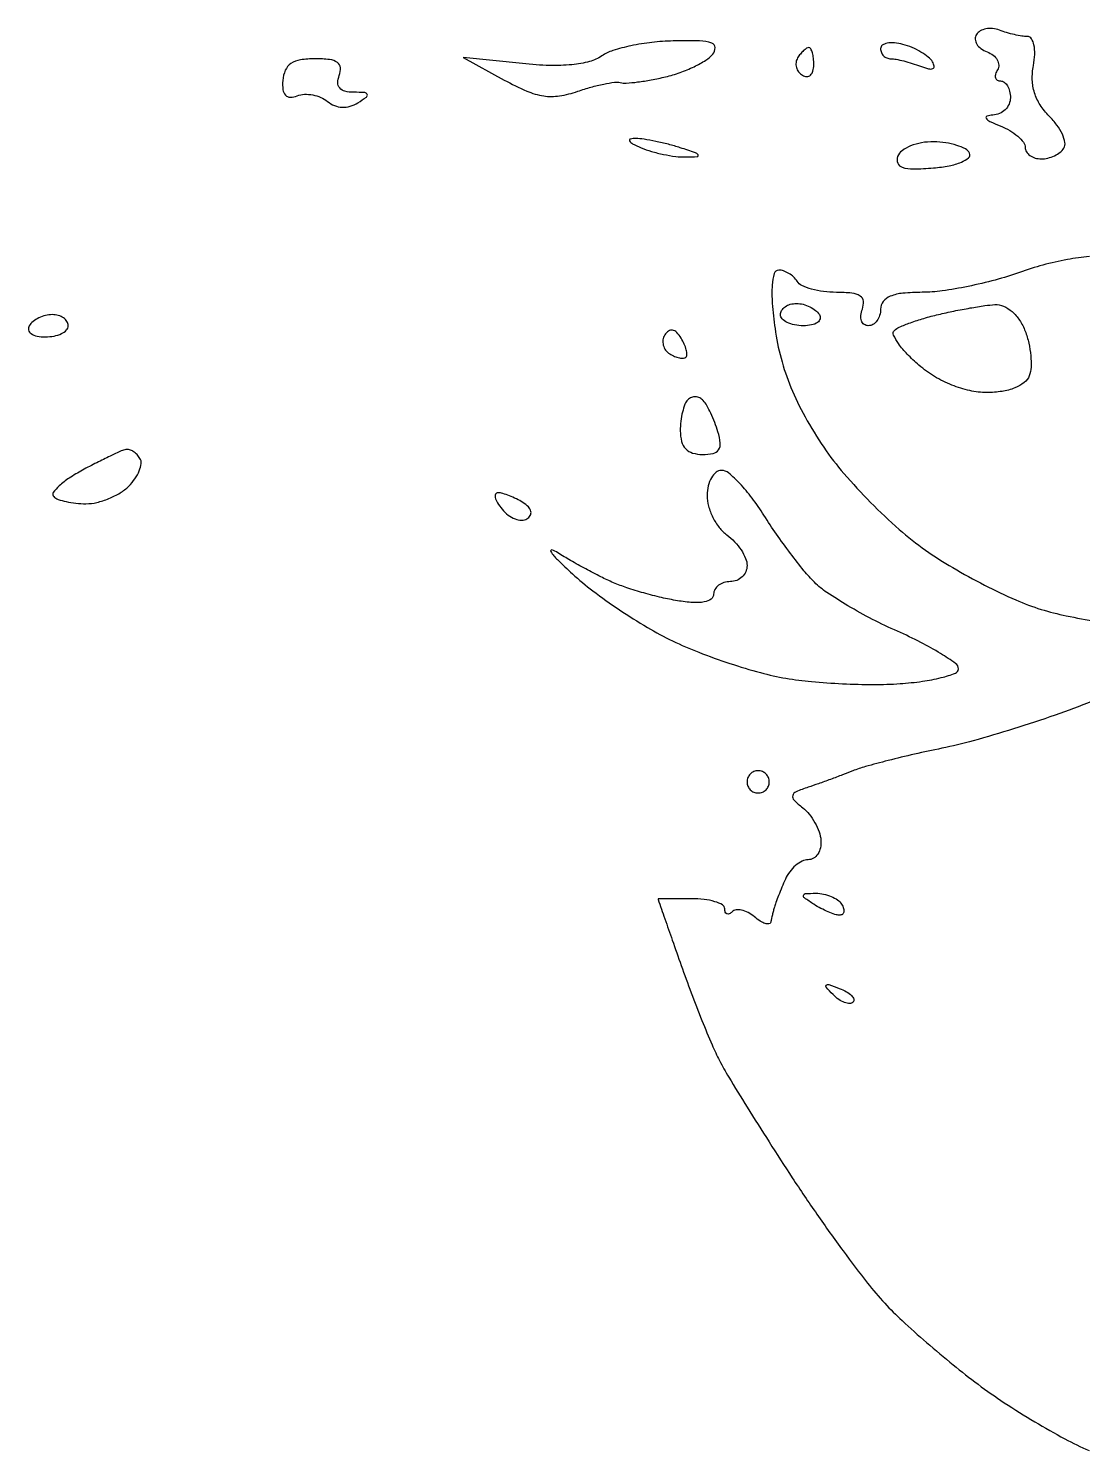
# Model space of a CAD drawing. Extents: x 0 to 102, y 0 to 135.
# Drawn here: x 29.9 to 37.91, y 116.32 to 127.13 of the extents above; entities that cross this region are included whole.
import ezdxf

# ---------------------------------------------------------------- set-up
doc = ezdxf.new("R2010")
doc.units = 0
doc.header["$MEASUREMENT"] = 0

msp = doc.modelspace()

# ---------------------------------------------------------------- linework, layer by layer
for points in [[(37.281777, 127.117267, 0.066637), (37.230126, 127.129543, 0.072218), (37.178514, 127.127274, 0.08101), (37.134835, 127.11134, 0.12712), (37.106143, 127.083832, 0.15546), (37.097385, 127.04882, 0.122874), (37.109278, 127.011417, 0.097047), (37.140916, 126.977173, 0.066357), (37.187548, 126.951762, -0.069662), (37.233985, 126.926061, -0.099962), (37.265148, 126.891022, -0.123645), (37.276318, 126.852413, -0.148363), (37.266669, 126.815998, 0.066087), (37.252039, 126.783377, 0.138758), (37.251658, 126.755827, 0.191149), (37.265126, 126.737724, 0.139243), (37.289507, 126.7308, -0.164564), (37.318305, 126.721058, -0.095722), (37.342824, 126.693523, -0.076815), (37.359393, 126.652436, -0.057564), (37.365, 126.6039, -0.103572), (37.354774, 126.555061, -0.095014), (37.325652, 126.512702, -0.092647), (37.282189, 126.48333, -0.092642), (37.23105, 126.471638, 0.063289), (37.187021, 126.464242, 0.508336), (37.181258, 126.447811, 0.132305), (37.209488, 126.423816, 0.014809), (37.28745, 126.389764, -0.036836), (37.3603, 126.354048, -0.045335), (37.421885, 126.310075, -0.051767), (37.464632, 126.264799, -0.164775), (37.4778, 126.225926, 0.138393), (37.487197, 126.192625, 0.100112), (37.51361, 126.164252, 0.085798), (37.553116, 126.145148, 0.069926), (37.599707, 126.1386, 0.059808), (37.650075, 126.144647, 0.050788), (37.700603, 126.162545, 0.053142), (37.743776, 126.188903, 0.090982), (37.771993, 126.220114, 0.187826), (37.779874, 126.262877, 0.060454), (37.759857, 126.3254, 0.05052), (37.718405, 126.395895, 0.038241), (37.659935, 126.464065, -0.053797), (37.591405, 126.549174, -0.066869), (37.548449, 126.641162, -0.067392), (37.531501, 126.740634, -0.055823), (37.539811, 126.847851, 0.035772), (37.549906, 126.933465, 0.061933), (37.544342, 127.004796, 0.091483), (37.525085, 127.05245, 0.256492), (37.494582, 127.0692, -0.039213), (37.452254, 127.072525, -0.016346), (37.395959, 127.08332, -0.016054), (37.33615, 127.098863, -0.020015)], [(34.801141, 127.035001, 0.02338), (34.640188, 127.02413, 0.023113), (34.480327, 126.998265, 0.023719), (34.342903, 126.962581, 0.077471), (34.2588, 126.921318, -0.089716), (34.165804, 126.878465, -0.038969), (34.031273, 126.854687, -0.031822), (33.86115, 126.848998, -0.018382), (33.656739, 126.862705), (33.2055, 126.909674), (33.517589, 126.738239, 0.023294), (33.688419, 126.654506, 0.064476), (33.81682, 126.617531, 0.077046), (33.936709, 126.617792, 0.044896), (34.076503, 126.652847, -0.015364), (34.176544, 126.68431, -0.018105), (34.273026, 126.707693, -0.017218), (34.355087, 126.721537, -0.09866), (34.398914, 126.718729, 0.083506), (34.443663, 126.714508, 0.013377), (34.531346, 126.723247, 0.014477), (34.635033, 126.739453, 0.012247), (34.743604, 126.762422, 0.027305), (34.853225, 126.794844, 0.026292), (34.960089, 126.839365, 0.027258), (35.049855, 126.888616, 0.080612), (35.102684, 126.934689, 0.183), (35.120025, 126.985196, 0.31438), (35.094561, 127.019364, 0.075792), (35.002135, 127.035215, 0.009812)], [(35.833093, 126.9846, 0.145859), (35.815462, 126.979345, 0.040575), (35.792447, 126.961466, 0.037297), (35.768488, 126.935988, 0.031646), (35.747113, 126.905846, 0.108373), (35.735133, 126.871727, 0.099685), (35.737994, 126.834616, 0.095498), (35.755294, 126.800225, 0.090427), (35.78442, 126.773953, 0.136093), (35.817072, 126.764456, 0.190788), (35.845143, 126.775167, 0.140899), (35.864088, 126.806117, 0.067432), (35.8704, 126.852707, 0.026751), (35.867694, 126.903246, 0.042195), (35.859441, 126.945856, 0.051652), (35.847486, 126.975887, 0.279105)], [(36.548518, 127.008768, 0.040632), (36.483181, 127.02029, 0.06995), (36.42809, 127.017736, 0.105873), (36.391417, 127.002362, 0.245477), (36.378, 126.97668, 0.100372), (36.383934, 126.947417, 0.098249), (36.400819, 126.922525, 0.097625), (36.426033, 126.90585, 0.097721), (36.455681, 126.9, -0.046979), (36.495398, 126.89626, -0.014648), (36.553929, 126.883351, -0.014499), (36.618813, 126.865019, -0.015514), (36.681059, 126.843323, 0.027002), (36.74146, 126.823814, 0.148888), (36.775243, 126.825071, 0.361916), (36.785912, 126.842728, 0.100987), (36.773897, 126.875411, 0.085939), (36.740917, 126.912635, 0.035018), (36.685062, 126.9512, 0.033347), (36.617819, 126.985157, 0.036311)], [(32.078748, 126.9, 0.039438), (31.968046, 126.891255, 0.108502), (31.895544, 126.862814, 0.140638), (31.852605, 126.811975, 0.086902), (31.833224, 126.735612, 0.048066), (31.8347, 126.664863, 0.160269), (31.854019, 126.623264, 0.211342), (31.890118, 126.607932, 0.0881), (31.943198, 126.618177, -0.081124), (31.997966, 126.629536, -0.056181), (32.061193, 126.625127, -0.05543), (32.122862, 126.606548, -0.072467), (32.173065, 126.575904, 0.075675), (32.226596, 126.543694, 0.086255), (32.284924, 126.530742, 0.084327), (32.345267, 126.53813, 0.068575), (32.404637, 126.565144, 0.01508), (32.469287, 126.608816, 0.347907), (32.474985, 126.628866, 0.287824), (32.456302, 126.642136, 0.012213), (32.371599, 126.644905, -0.057999), (32.305528, 126.653147, -0.158525), (32.265991, 126.677628, -0.18545), (32.252026, 126.717715, -0.083918), (32.263194, 126.7731, 0.110561), (32.271889, 126.832161, 0.227328), (32.24916, 126.871756, 0.124124), (32.189308, 126.893987, 0.027173)], [(34.5168, 126.293421, 0.057465), (34.475968, 126.289522, 0.515206), (34.469922, 126.275586, 0.140904), (34.493099, 126.254053, 0.015711), (34.5591, 126.2232, 0.030584), (34.636199, 126.195518, 0.019741), (34.7283, 126.172581, 0.019847), (34.820475, 126.15724, 0.034995), (34.8975, 126.152979, 0.010858), (34.984648, 126.156154, 0.56424), (34.991116, 126.16842, 0.1769), (34.970359, 126.185152, 0.004584), (34.8552, 126.2232, 0.014181), (34.76492, 126.249314, 0.012153), (34.668551, 126.271768, 0.012322), (34.579984, 126.287881, 0.033945)], [(36.781894, 126.268389, 0.046201), (36.690441, 126.261075, 0.053018), (36.606211, 126.237029, 0.060703), (36.541001, 126.200957, 0.145477), (36.507656, 126.157575, 0.189082), (36.508028, 126.106871, 0.22348), (36.542805, 126.074476, 0.082607), (36.626526, 126.062217, 0.015796), (36.780562, 126.070086, 0.025919), (36.899699, 126.086201, 0.049475), (36.992312, 126.11335, 0.077788), (37.047586, 126.146429, 0.348093), (37.0548, 126.1809, 0.15534), (37.022898, 126.213678, 0.045152), (36.957185, 126.241497, 0.040659), (36.873269, 126.261054, 0.033802)], [(35.738507, 125.0388, -0.061875), (35.789017, 125.032525, -0.051278), (35.839963, 125.013949, -0.053305), (35.883738, 124.986588, -0.08825), (35.9127, 124.9542, -0.202618), (35.917658, 124.922211, -0.181468), (35.898458, 124.894451, -0.104212), (35.853869, 124.875652, -0.047867), (35.790793, 124.8696, -0.0466), (35.724122, 124.875827, -0.066561), (35.667769, 124.894451, -0.086673), (35.629749, 124.921884, -0.195654), (35.6166, 124.9542, -0.142666), (35.625996, 124.986461, -0.09965), (35.65241, 125.013949, -0.08433), (35.691909, 125.032467, -0.067639)], [(37.247244, 125.03014, -0.118931), (37.312444, 125.018334, -0.07626), (37.37759, 124.976751, -0.06667), (37.43504, 124.910892, -0.05527), (37.477521, 124.828035, -0.035761), (37.504578, 124.737966, -0.032144), (37.519727, 124.641689, -0.033612), (37.5219, 124.553399, -0.081131), (37.508676, 124.489635, -0.137446), (37.469845, 124.437437, -0.070508), (37.398395, 124.396788, -0.056803), (37.301299, 124.370649, -0.03739), (37.185807, 124.362, -0.05395), (37.056111, 124.376035, -0.041948), (36.920442, 124.417919, -0.040461), (36.788473, 124.483989, -0.041226), (36.669748, 124.57009, -0.023169), (36.580934, 124.653861, -0.038059), (36.515025, 124.733361, -0.045424), (36.476953, 124.799039, -0.314808), (36.483097, 124.833697, -0.09491), (36.520481, 124.859061, -0.014584), (36.604333, 124.892332, -0.015844), (36.706874, 124.925958, -0.013162), (36.817857, 124.955347, -0.007953), (36.935778, 124.981301, -0.00707), (37.059177, 125.004598, -0.007113), (37.170789, 125.022407, -0.021601)], [(30.080293, 124.9542, 0.061875), (30.029783, 124.947925, 0.051278), (29.978837, 124.929349, 0.053305), (29.935062, 124.901988, 0.08825), (29.9061, 124.8696, 0.202618), (29.901142, 124.837611, 0.181468), (29.920342, 124.809851, 0.104212), (29.964931, 124.791052, 0.047867), (30.028007, 124.785, 0.0466), (30.094678, 124.791227, 0.066561), (30.151031, 124.809851, 0.086673), (30.189051, 124.837284, 0.195654), (30.2022, 124.8696, 0.142666), (30.192804, 124.901861, 0.09965), (30.16639, 124.929349, 0.08433), (30.126891, 124.947867, 0.067639)], [(34.861175, 124.775332, 0.051827), (34.827913, 124.818444, 0.154764), (34.795652, 124.836195, 0.207337), (34.76528, 124.829627, 0.099167), (34.737495, 124.799878, 0.103479), (34.7238, 124.76205, 0.098884), (34.726087, 124.721247, 0.096839), (34.744014, 124.683773, 0.094768), (34.774849, 124.655474, 0.038613), (34.812272, 124.636163, 0.050865), (34.848968, 124.624909, 0.060887), (34.879738, 124.622619, 0.18664), (34.898529, 124.630929, 0.211554), (34.906216, 124.650842, 0.051196), (34.900785, 124.686577, 0.043708), (34.885411, 124.729972, 0.031442)], [(35.030401, 124.29996, 0.092474), (35.003255, 124.320314, 0.100072), (34.97134, 124.328786, 0.104047), (34.939638, 124.32408, 0.10809), (34.91301, 124.30701, 0.104793), (34.890726, 124.272741, 0.032156), (34.872182, 124.213521, 0.030606), (34.85946, 124.142798, 0.029205), (34.8552, 124.069929, 0.063873), (34.865463, 123.989917, 0.125961), (34.896306, 123.934223, 0.131588), (34.949026, 123.901698, 0.072904), (35.024347, 123.890657, 0.051532), (35.1054, 123.899033, 0.194021), (35.147045, 123.92687, 0.180627), (35.15945, 123.977363, 0.043884), (35.141739, 124.062879, 0.018896), (35.117547, 124.13357, 0.017887), (35.087684, 124.203563, 0.018174), (35.056811, 124.263538, 0.057882)], [(30.641357, 123.928633, 0.061547), (30.605424, 123.917578, 0.00557), (30.519975, 123.878126, 0.007161), (30.418924, 123.828312, 0.005539), (30.310229, 123.771253, 0.022415), (30.209539, 123.710991, 0.03997), (30.133554, 123.651528, 0.053325), (30.08904, 123.600808, 0.364795), (30.091679, 123.570121, 0.113014), (30.125, 123.549215, 0.029572), (30.186113, 123.531898, 0.028493), (30.259932, 123.519983, 0.02577), (30.337157, 123.516, 0.058663), (30.420214, 123.525778, 0.038987), (30.511584, 123.55528, 0.039046), (30.597045, 123.59851, 0.059832), (30.662235, 123.64972, 0.044372), (30.709852, 123.706632, 0.05587), (30.742554, 123.767008, 0.066704), (30.756617, 123.821726, 0.169581), (30.747885, 123.86122, 0.055897), (30.725153, 123.890195, 0.05748), (30.696763, 123.913107, 0.063646), (30.667266, 123.926889, 0.12197)], [(35.168367, 123.7698, 0.171284), (35.127137, 123.755249, 0.092936), (35.091806, 123.713885, 0.073797), (35.067605, 123.652267, 0.054584), (35.058984, 123.57945, 0.069694), (35.069604, 123.498454, 0.048981), (35.102671, 123.412542, 0.049063), (35.151721, 123.334885, 0.070848), (35.210055, 123.278553, -0.047166), (35.268492, 123.227223, -0.043735), (35.317931, 123.164611, -0.046654), (35.351859, 123.100653, -0.098941), (35.3628, 123.045903, -0.103046), (35.353095, 122.999311, -0.098801), (35.325523, 122.959668, -0.096952), (35.284337, 122.933104, -0.09517), (35.2359, 122.9238, 0.073775), (35.187411, 122.916606, 0.088083), (35.146277, 122.895697, 0.100601), (35.118779, 122.864614, 0.131691), (35.109, 122.828131, -0.245516), (35.089708, 122.791211, -0.107628), (35.037223, 122.76943, -0.061721), (34.951446, 122.764653, -0.024484), (34.83405, 122.778405, -0.01624), (34.713348, 122.802627, -0.011055), (34.577738, 122.837635, -0.01115), (34.448255, 122.877269, -0.02192), (34.3476, 122.915521, -0.014063), (34.251369, 122.960253, -0.007734), (34.1361, 123.020076, -0.007704), (34.020938, 123.084432, -0.012225), (33.9246, 123.143426, 0.074464), (33.878394, 123.164352, 0.703387), (33.869983, 123.152605, 0.047589), (33.922008, 123.0908, 0.007754), (34.035669, 122.982666, 0.02502), (34.190746, 122.853379, 0.01373), (34.392389, 122.710195, 0.013657), (34.605547, 122.575755, 0.021195), (34.797069, 122.47286, 0.02001), (34.995874, 122.386311, 0.013087), (35.23125, 122.301879, 0.01317), (35.465332, 122.231539, 0.024472), (35.6589, 122.188937, 0.019126), (35.852965, 122.163673, 0.011017), (36.088113, 122.147381, 0.010998), (36.325305, 122.141415, 0.018043), (36.52605, 122.148029, 0.01708), (36.69629, 122.165655, 0.027319), (36.839731, 122.193532, 0.025879), (36.94688, 122.22648, 0.315023), (36.9702, 122.25982, 0.242838), (36.948841, 122.301205, 0.016223), (36.83408, 122.377289, 0.020473), (36.684372, 122.461436, 0.013684), (36.506813, 122.545843, -0.014993), (36.317068, 122.636652, -0.01432), (36.130127, 122.739995, -0.014419), (35.970442, 122.840659, -0.048562), (35.875191, 122.919009, -0.0255), (35.795789, 123.006952, -0.009497), (35.69309, 123.138075, -0.009382), (35.586331, 123.285526, -0.011203), (35.491517, 123.428522, 0.020968), (35.40114, 123.55921, 0.027798), (35.307723, 123.66955, 0.027528), (35.222856, 123.74983, 0.177477)], [(33.470091, 123.599305, 0.283253), (33.451748, 123.588446, 0.183511), (33.448674, 123.563216, 0.080259), (33.465784, 123.522957, 0.032677), (33.500827, 123.474631, 0.057015), (33.54706, 123.430321, 0.069165), (33.59935, 123.400925, 0.082132), (33.649437, 123.390242, 0.151089), (33.689418, 123.400606, 0.125121), (33.714991, 123.427071, 0.192588), (33.719341, 123.458208, 0.136748), (33.700311, 123.49195, 0.055227), (33.658682, 123.52528, 0.024921), (33.609319, 123.553213, 0.022774), (33.555936, 123.577025, 0.023428), (33.506301, 123.593871, 0.065793)], [(35.4474, 121.4856, 0.099038), (35.415113, 121.479141, 0.097945), (35.387651, 121.460749, 0.097945), (35.369259, 121.433287, 0.099038), (35.3628, 121.401, 0.099038), (35.369259, 121.368713, 0.097945), (35.387651, 121.341251, 0.097945), (35.415113, 121.322859, 0.099038), (35.4474, 121.3164, 0.099038), (35.479687, 121.322859, 0.097945), (35.507149, 121.341251, 0.097945), (35.525541, 121.368713, 0.099038), (35.532, 121.401, 0.099038), (35.525541, 121.433287, 0.097945), (35.507149, 121.460749, 0.097945), (35.479687, 121.479141, 0.099038)], [(35.886557, 120.553705, -0.053738), (35.945157, 120.547925, -0.049393), (36.00295, 120.529768, -0.052761), (36.051476, 120.502719, -0.101161), (36.0819, 120.4704, -0.058538), (36.096987, 120.43807, -0.128516), (36.098722, 120.411032, -0.195945), (36.087348, 120.393617, -0.157323), (36.065743, 120.387095, -0.074451), (36.031006, 120.392971, -0.021733), (35.980128, 120.412101, -0.021318), (35.924007, 120.438915, -0.021347), (35.8704, 120.4704, -0.010223), (35.799103, 120.51857, -0.295079), (35.791236, 120.538137, -0.343021), (35.80598, 120.551024, -0.012098)], [(36.064399, 119.830461, -0.036269), (36.119186, 119.804913, -0.070189), (36.157624, 119.775754, -0.120343), (36.174325, 119.748027, -0.278911), (36.168739, 119.725339, -0.20742), (36.14283, 119.7151, -0.082976), (36.104642, 119.722771, -0.063152), (36.06046, 119.746335, -0.043285), (36.01704, 119.783102, -0.011214), (35.964009, 119.838984, -0.400052), (35.964406, 119.85533, -0.286372), (35.983444, 119.859739, -0.008399)]]:
    msp.add_lwpolyline(points, format="xyb", close=True)
for points in [[(37.965539, 125.396346, 0.02015), (37.79795, 125.372551, 0.019734), (37.612185, 125.330855, 0.021036), (37.43427, 125.275365, -0.020164), (37.249566, 125.217405, -0.015347), (37.043203, 125.168422, -0.015591), (36.846611, 125.134436, -0.034746), (36.69525, 125.123741, 0.022672), (36.547635, 125.116885, 0.072549), (36.452082, 125.093847, 0.129142), (36.398138, 125.053826, 0.170535), (36.378, 124.9965, -0.072144), (36.370966, 124.948007, -0.087143), (36.35049, 124.906877, -0.100435), (36.320062, 124.879381, -0.134459), (36.284349, 124.8696, -0.158089), (36.252715, 124.879858, -0.151946), (36.232512, 124.906877, -0.112257), (36.227689, 124.947948, -0.06502), (36.239394, 124.9965, 0.115935), (36.247496, 125.055897, 0.230012), (36.223336, 125.095531, 0.118619), (36.160099, 125.11755, 0.02474), (36.041938, 125.1234, -0.031727), (35.943877, 125.129629, -0.037358), (35.852734, 125.148251, -0.040652), (35.780092, 125.175386, -0.145635), (35.7435, 125.208, 0.066283), (35.71701, 125.240363, 0.052142), (35.680857, 125.267749, 0.053446), (35.641025, 125.28637, 0.082817), (35.603668, 125.2926, 0.334374), (35.569152, 125.266611, 0.054293), (35.553888, 125.17852, 0.035749), (35.555041, 125.040863, 0.013325), (35.575609, 124.84845, 0.032753), (35.621132, 124.622282, 0.031371), (35.696273, 124.400618, 0.029363), (35.803799, 124.177029, 0.022213), (35.946508, 123.944988, 0.028859), (36.099143, 123.745661, 0.017147), (36.302123, 123.525801, 0.017131), (36.520291, 123.319789, 0.028169), (36.71981, 123.16296, 0.019901), (36.927129, 123.030061, 0.014254), (37.168574, 122.897612, 0.014429), (37.406148, 122.784492, 0.029785), (37.598905, 122.712822, 0.023046), (37.789966, 122.663968, 0.013837), (38.020506, 122.62283, 0.013844)], [(37.9854, 122.013631, -0.011292), (37.70539, 121.908776, -0.008104), (37.388177, 121.803826, -0.008189), (37.082781, 121.713713, -0.017422), (36.8433, 121.656195, 0.005749), (36.636558, 121.611618, 0.006113), (36.435105, 121.563152, 0.005844), (36.26282, 121.517319, 0.027933), (36.1665, 121.484591, -0.004926), (36.089463, 121.454396, -0.002944), (35.9973, 121.419937, -0.002947), (35.905114, 121.386701, -0.00511), (35.8281, 121.360329, 0.020539), (35.735724, 121.325478, 0.229855), (35.710617, 121.296684, 0.271497), (35.719891, 121.262506, 0.027416), (35.7858, 121.204608, -0.057749), (35.835242, 121.155566, -0.040995), (35.878875, 121.090699, -0.041466), (35.910692, 121.020828, -0.066405), (35.92445, 120.95685, -0.07193), (35.920801, 120.900272, -0.092906), (35.900892, 120.85229, -0.109682), (35.868162, 120.820316, -0.139705), (35.827751, 120.8088, 0.115693), (35.78145, 120.797941, 0.061398), (35.732008, 120.76531, 0.056114), (35.687106, 120.717369, 0.056501), (35.654108, 120.66075, 0.005067), (35.627837, 120.599415, 0.005064), (35.602811, 120.537551, 0.004962), (35.58205, 120.483113, 0.019936), (35.571032, 120.44925, 0.005109), (35.563413, 120.421118, 0.003478), (35.555296, 120.38897, 0.003505), (35.547897, 120.357838, 0.007036), (35.542575, 120.333141, -0.323364), (35.529298, 120.320844, -0.111656), (35.501756, 120.323629, -0.061828), (35.462787, 120.342294, -0.030648), (35.418466, 120.374707, 0.050768), (35.37091, 120.406636, 0.066538), (35.321931, 120.424902, 0.082297), (35.279058, 120.42747, 0.171918), (35.249266, 120.413266, -0.076884), (35.22796, 120.397669, -0.216551), (35.209952, 120.396732, -0.222349), (35.197734, 120.409622, -0.08044), (35.1936, 120.43515, 0.267983), (35.176358, 120.46501, 0.056792), (35.119046, 120.48992, 0.045237), (35.03704, 120.507067, 0.028938), (34.9398, 120.5127, 0.001083), (34.84248, 120.512489, 0.001806), (34.760554, 120.511839, 0.000132), (34.687189, 120.510972, 0.41068), (34.686, 120.509768, 0.08423), (34.686396, 120.507435, 0.00001), (34.737738, 120.360494, 0.000284), (34.794595, 120.198073, 0.000171), (34.862129, 120.005718, 0.005769), (34.938014, 119.79752, 0.005391), (35.020369, 119.586347, 0.005376), (35.097531, 119.400417, 0.018282), (35.153488, 119.281769, 0.016549), (35.223783, 119.1562, 0.002985), (35.363587, 118.92787, 0.003216), (35.530697, 118.662395, 0.002905), (35.706907, 118.389919, 0.007188), (35.894074, 118.112927, 0.006637), (36.094076, 117.833891, 0.00664), (36.278811, 117.590093, 0.021878), (36.409598, 117.436529, 0.018462), (36.542201, 117.304121, 0.008069), (36.727192, 117.138035, 0.007972), (36.92951, 116.967789, 0.010552), (37.119339, 116.819706, 0.015152), (37.318868, 116.679933, 0.010722), (37.550723, 116.534788, 0.010835), (37.778436, 116.40555, 0.022401), (37.962651, 116.316619, 0.027791)]]:
    msp.add_lwpolyline(points, format="xyb")

doc.saveas('drawing.dxf')
